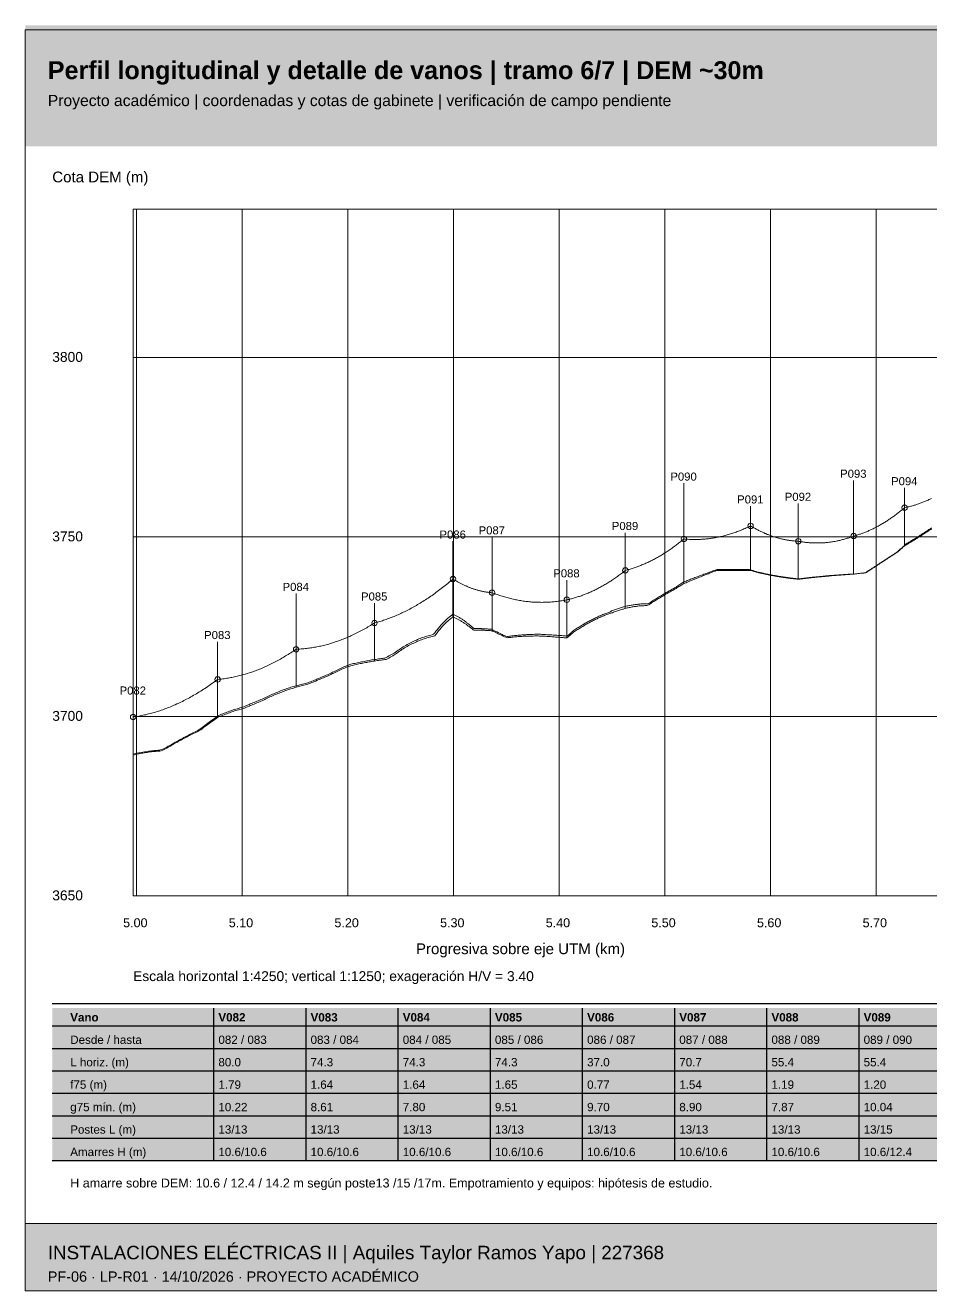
# Paper-space layout 'LP-PF-06' of a CAD drawing. Header units: metres, sheet in millimetres. Extents: x 8 to 412, y 8 to 290.
# Drawn here: x 8 to 209.6, y 8 to 290 of the extents above; entities that cross this region are included whole.
import ezdxf

# ---------------------------------------------------------------- set-up
doc = ezdxf.new("R2010")
doc.units = ezdxf.units.M
for name, color, linetype, lineweight, true_color in [('DETALLE', 7, 'Continuous', 13, 0x33434d), ('PERFIL_CONDUCTOR', 7, 'Continuous', 13, 0xc53643), ('PERFIL_TERRENO', 7, 'Continuous', 13, 0x976f49), ('PF_COTA', 7, 'Continuous', 0, 0x367db4), ('PF_EJE_DEM', 7, 'Continuous', 0, 0x53856e), ('PF_GRID', 7, 'Continuous', 0, 0xdee6ea), ('ROTULO', 7, 'Continuous', 13, 0x18364a)]:
    doc.layers.add(name, color=color, linetype=linetype, lineweight=lineweight, true_color=true_color)
doc.layers.add('PRESENTACION', color=7, linetype='Continuous')
doc.styles.add('Arial', font='arial.ttf')
doc.styles.add('Arial-Bold', font='arialbd.ttf')

psp = doc.layouts.new('LP-PF-06')

# ---------------------------------------------------------------- hatches: boundary and pattern name
at = {"layer": 'PRESENTACION', "true_color": 0xeef4f7}
for points in [[(8, 263), (412, 263), (412, 290), (8, 290)], [(8, 8), (412, 8), (412, 23), (8, 23)]]:
    psp.add_hatch(color=7, dxfattribs=at).paths.add_polyline_path(points)
at = {"layer": 'PRESENTACION', "true_color": 0x287d89}
psp.add_hatch(color=137, dxfattribs=at).paths.add_polyline_path([(8, 263), (11, 263), (11, 290), (8, 290)])
at = {"layer": 'PRESENTACION', "true_color": 0xe6eef2}
psp.add_hatch(color=7, dxfattribs=at).paths.add_polyline_path([(14, 64), (404, 64), (404, 71), (14, 71)])
at = {"layer": 'PRESENTACION', "true_color": 0xfff1d8}
psp.add_hatch(color=7, dxfattribs=at).paths.add_polyline_path([(91.06, 37), (111.59, 37), (111.59, 71), (91.06, 71)])
at = {"layer": 'PRESENTACION', "true_color": 0xf6f8fa}
psp.add_hatch(color=7, dxfattribs=at).paths.add_polyline_path([(14, 37), (404, 37), (404, 64), (14, 64)])

# ---------------------------------------------------------------- linework, layer by layer
at = {"layer": 'DETALLE'}
for p, q in [((203.83, 174.02), (203.83, 182.5)), ((169.54, 168.52), (169.54, 178.44)), ((154.67, 165.61), (154.67, 175.53)), ((180.15, 166.55), (180.15, 175.03)), ((192.48, 167.69), (192.48, 176.17)), ((103.25, 158.13), (103.25, 166.61)), ((141.63, 160.04), (141.63, 168.52)), ((111.96, 155.07), (111.96, 163.55)), ((128.59, 153.49), (128.59, 161.97)), ((85.77, 148.33), (85.77, 156.81)), ((68.3, 142.47), (68.3, 150.95)), ((50.83, 135.74), (50.83, 144.22)), ((32, 127.37), (32, 135.85))]:
    psp.add_line(p, q, dxfattribs=at)
psp.add_lwpolyline([(32, 96), (284, 96), (284, 249), (32, 249)], close=True, dxfattribs=at)
for centre in [(203.83, 182.5), (169.54, 178.44), (154.67, 175.53), (180.15, 175.03), (192.48, 176.17), (103.25, 166.61), (141.63, 168.52), (111.96, 163.55), (128.59, 161.97), (85.77, 156.81), (68.3, 150.95), (50.83, 144.22), (32, 135.85)]:
    psp.add_circle(centre, 0.6, dxfattribs=at)
at = {"layer": 'PERFIL_CONDUCTOR'}
for points in [[(203.83, 182.5), (204.02, 182.54), (204.22, 182.58), (204.41, 182.62), (204.61, 182.67), (204.8, 182.71), (204.99, 182.76), (205.19, 182.81), (205.38, 182.87), (205.57, 182.92), (205.77, 182.98), (205.96, 183.03), (206.15, 183.09), (206.35, 183.16), (206.54, 183.22), (206.73, 183.28), (206.93, 183.35), (207.12, 183.42), (207.32, 183.49), (207.51, 183.56), (207.7, 183.64), (207.9, 183.71), (208.09, 183.79), (208.28, 183.87), (208.48, 183.96), (208.67, 184.04), (208.86, 184.12), (209.06, 184.21), (209.25, 184.3), (209.44, 184.39), (209.64, 184.49), (209.83, 184.58)], [(192.48, 176.17), (192.67, 176.22), (192.86, 176.27), (193.04, 176.33), (193.23, 176.39), (193.42, 176.45), (193.61, 176.51), (193.8, 176.57), (193.99, 176.63), (194.18, 176.7), (194.37, 176.77), (194.56, 176.84), (194.75, 176.91), (194.94, 176.98), (195.13, 177.06), (195.32, 177.13), (195.5, 177.21), (195.69, 177.29), (195.88, 177.38), (196.07, 177.46), (196.26, 177.55), (196.45, 177.64), (196.64, 177.73), (196.83, 177.82), (197.02, 177.91), (197.21, 178.01), (197.4, 178.1), (197.59, 178.2), (197.78, 178.3), (197.96, 178.41), (198.15, 178.51), (198.34, 178.62), (198.53, 178.72), (198.72, 178.83), (198.91, 178.95), (199.1, 179.06), (199.29, 179.17), (199.48, 179.29), (199.67, 179.41), (199.86, 179.53), (200.05, 179.66), (200.24, 179.78), (200.42, 179.91), (200.61, 180.03), (200.8, 180.16), (200.99, 180.3), (201.18, 180.43), (201.37, 180.57), (201.56, 180.7), (201.75, 180.84), (201.94, 180.98), (202.13, 181.13), (202.32, 181.27), (202.51, 181.42), (202.7, 181.57), (202.88, 181.72), (203.07, 181.87), (203.26, 182.03), (203.45, 182.18), (203.64, 182.34), (203.83, 182.5)], [(154.67, 175.53), (154.91, 175.5), (155.16, 175.48), (155.41, 175.47), (155.66, 175.45), (155.9, 175.44), (156.15, 175.43), (156.4, 175.42), (156.65, 175.41), (156.9, 175.41), (157.14, 175.41), (157.39, 175.41), (157.64, 175.41), (157.89, 175.42), (158.14, 175.43), (158.38, 175.44), (158.63, 175.45), (158.88, 175.47), (159.13, 175.49), (159.38, 175.51), (159.62, 175.53), (159.87, 175.56), (160.12, 175.59), (160.37, 175.62), (160.62, 175.65), (160.86, 175.68), (161.11, 175.72), (161.36, 175.76), (161.61, 175.8), (161.85, 175.85), (162.1, 175.9), (162.35, 175.95), (162.6, 176), (162.85, 176.05), (163.09, 176.11), (163.34, 176.17), (163.59, 176.23), (163.84, 176.3), (164.09, 176.36), (164.33, 176.43), (164.58, 176.5), (164.83, 176.58), (165.08, 176.65), (165.33, 176.73), (165.57, 176.81), (165.82, 176.9), (166.07, 176.98), (166.32, 177.07), (166.57, 177.16), (166.81, 177.26), (167.06, 177.35), (167.31, 177.45), (167.56, 177.55), (167.8, 177.65), (168.05, 177.76), (168.3, 177.87), (168.55, 177.98), (168.8, 178.09), (169.04, 178.21), (169.29, 178.32), (169.54, 178.44)], [(169.54, 178.44), (169.72, 178.34), (169.89, 178.23), (170.07, 178.13), (170.25, 178.03), (170.42, 177.93), (170.6, 177.83), (170.78, 177.73), (170.95, 177.64), (171.13, 177.55), (171.31, 177.45), (171.49, 177.36), (171.66, 177.28), (171.84, 177.19), (172.02, 177.11), (172.19, 177.02), (172.37, 176.94), (172.55, 176.86), (172.72, 176.78), (172.9, 176.71), (173.08, 176.63), (173.25, 176.56), (173.43, 176.49), (173.61, 176.42), (173.78, 176.35), (173.96, 176.29), (174.14, 176.22), (174.31, 176.16), (174.49, 176.1), (174.67, 176.04), (174.84, 175.98), (175.02, 175.93), (175.2, 175.87), (175.38, 175.82), (175.55, 175.77), (175.73, 175.72), (175.91, 175.67), (176.08, 175.62), (176.26, 175.58), (176.44, 175.54), (176.61, 175.5), (176.79, 175.46), (176.97, 175.42), (177.14, 175.38), (177.32, 175.35), (177.5, 175.32), (177.67, 175.29), (177.85, 175.26), (178.03, 175.23), (178.2, 175.2), (178.38, 175.18), (178.56, 175.16), (178.73, 175.14), (178.91, 175.12), (179.09, 175.1), (179.27, 175.08), (179.44, 175.07), (179.62, 175.06), (179.8, 175.05), (179.97, 175.04), (180.15, 175.03)], [(141.63, 168.52), (141.85, 168.57), (142.06, 168.63), (142.28, 168.69), (142.5, 168.75), (142.71, 168.81), (142.93, 168.88), (143.15, 168.94), (143.37, 169.01), (143.58, 169.08), (143.8, 169.16), (144.02, 169.23), (144.24, 169.31), (144.45, 169.39), (144.67, 169.47), (144.89, 169.55), (145.1, 169.64), (145.32, 169.73), (145.54, 169.82), (145.76, 169.91), (145.97, 170), (146.19, 170.1), (146.41, 170.2), (146.63, 170.3), (146.84, 170.4), (147.06, 170.51), (147.28, 170.62), (147.49, 170.72), (147.71, 170.84), (147.93, 170.95), (148.15, 171.06), (148.36, 171.18), (148.58, 171.3), (148.8, 171.42), (149.02, 171.55), (149.23, 171.67), (149.45, 171.8), (149.67, 171.93), (149.89, 172.07), (150.1, 172.2), (150.32, 172.34), (150.54, 172.48), (150.75, 172.62), (150.97, 172.76), (151.19, 172.91), (151.41, 173.05), (151.62, 173.2), (151.84, 173.36), (152.06, 173.51), (152.28, 173.67), (152.49, 173.82), (152.71, 173.98), (152.93, 174.15), (153.14, 174.31), (153.36, 174.48), (153.58, 174.65), (153.8, 174.82), (154.01, 174.99), (154.23, 175.17), (154.45, 175.35), (154.67, 175.53)], [(180.15, 175.03), (180.35, 174.99), (180.56, 174.95), (180.77, 174.92), (180.97, 174.89), (181.18, 174.86), (181.38, 174.83), (181.59, 174.8), (181.79, 174.77), (182, 174.75), (182.2, 174.73), (182.41, 174.71), (182.61, 174.69), (182.82, 174.68), (183.03, 174.66), (183.23, 174.65), (183.44, 174.64), (183.64, 174.64), (183.85, 174.63), (184.05, 174.63), (184.26, 174.63), (184.46, 174.63), (184.67, 174.63), (184.87, 174.63), (185.08, 174.64), (185.29, 174.65), (185.49, 174.66), (185.7, 174.67), (185.9, 174.68), (186.11, 174.7), (186.31, 174.72), (186.52, 174.74), (186.72, 174.76), (186.93, 174.78), (187.13, 174.81), (187.34, 174.84), (187.55, 174.87), (187.75, 174.9), (187.96, 174.93), (188.16, 174.97), (188.37, 175), (188.57, 175.04), (188.78, 175.09), (188.98, 175.13), (189.19, 175.18), (189.39, 175.22), (189.6, 175.27), (189.81, 175.32), (190.01, 175.38), (190.22, 175.43), (190.42, 175.49), (190.63, 175.55), (190.83, 175.61), (191.04, 175.67), (191.24, 175.74), (191.45, 175.8), (191.65, 175.87), (191.86, 175.94), (192.07, 176.02), (192.27, 176.09), (192.48, 176.17)], [(85.77, 156.81), (86.06, 156.89), (86.36, 156.97), (86.65, 157.05), (86.94, 157.14), (87.23, 157.22), (87.52, 157.32), (87.81, 157.41), (88.1, 157.51), (88.39, 157.61), (88.69, 157.71), (88.98, 157.82), (89.27, 157.93), (89.56, 158.04), (89.85, 158.15), (90.14, 158.27), (90.43, 158.39), (90.72, 158.52), (91.02, 158.64), (91.31, 158.77), (91.6, 158.9), (91.89, 159.04), (92.18, 159.18), (92.47, 159.32), (92.76, 159.46), (93.05, 159.61), (93.34, 159.76), (93.64, 159.91), (93.93, 160.07), (94.22, 160.23), (94.51, 160.39), (94.8, 160.55), (95.09, 160.72), (95.38, 160.89), (95.67, 161.07), (95.97, 161.24), (96.26, 161.42), (96.55, 161.6), (96.84, 161.79), (97.13, 161.98), (97.42, 162.17), (97.71, 162.36), (98, 162.56), (98.3, 162.76), (98.59, 162.96), (98.88, 163.17), (99.17, 163.38), (99.46, 163.59), (99.75, 163.8), (100.04, 164.02), (100.33, 164.24), (100.63, 164.47), (100.92, 164.69), (101.21, 164.92), (101.5, 165.15), (101.79, 165.39), (102.08, 165.63), (102.37, 165.87), (102.66, 166.12), (102.96, 166.36), (103.25, 166.61)], [(103.25, 166.61), (103.39, 166.52), (103.54, 166.43), (103.68, 166.34), (103.83, 166.26), (103.97, 166.17), (104.12, 166.09), (104.26, 166), (104.41, 165.92), (104.55, 165.84), (104.7, 165.76), (104.84, 165.68), (104.99, 165.61), (105.13, 165.53), (105.28, 165.46), (105.42, 165.39), (105.57, 165.32), (105.71, 165.25), (105.86, 165.18), (106, 165.11), (106.15, 165.05), (106.3, 164.98), (106.44, 164.92), (106.59, 164.86), (106.73, 164.8), (106.88, 164.74), (107.02, 164.68), (107.17, 164.63), (107.31, 164.57), (107.46, 164.52), (107.6, 164.47), (107.75, 164.42), (107.89, 164.37), (108.04, 164.32), (108.18, 164.28), (108.33, 164.23), (108.47, 164.19), (108.62, 164.15), (108.76, 164.11), (108.91, 164.07), (109.05, 164.03), (109.2, 163.99), (109.34, 163.96), (109.49, 163.92), (109.63, 163.89), (109.78, 163.86), (109.92, 163.83), (110.07, 163.8), (110.21, 163.77), (110.36, 163.75), (110.51, 163.72), (110.65, 163.7), (110.8, 163.68), (110.94, 163.66), (111.09, 163.64), (111.23, 163.62), (111.38, 163.61), (111.52, 163.59), (111.67, 163.58), (111.81, 163.56), (111.96, 163.55)], [(128.59, 161.97), (128.81, 162.01), (129.03, 162.06), (129.24, 162.11), (129.46, 162.17), (129.68, 162.22), (129.89, 162.28), (130.11, 162.34), (130.33, 162.4), (130.55, 162.46), (130.76, 162.53), (130.98, 162.6), (131.2, 162.67), (131.42, 162.74), (131.63, 162.81), (131.85, 162.89), (132.07, 162.97), (132.28, 163.05), (132.5, 163.13), (132.72, 163.22), (132.94, 163.3), (133.15, 163.39), (133.37, 163.48), (133.59, 163.58), (133.81, 163.67), (134.02, 163.77), (134.24, 163.87), (134.46, 163.97), (134.68, 164.07), (134.89, 164.18), (135.11, 164.29), (135.33, 164.4), (135.54, 164.51), (135.76, 164.62), (135.98, 164.74), (136.2, 164.86), (136.41, 164.98), (136.63, 165.1), (136.85, 165.23), (137.07, 165.36), (137.28, 165.48), (137.5, 165.62), (137.72, 165.75), (137.93, 165.88), (138.15, 166.02), (138.37, 166.16), (138.59, 166.3), (138.8, 166.45), (139.02, 166.6), (139.24, 166.74), (139.46, 166.89), (139.67, 167.05), (139.89, 167.2), (140.11, 167.36), (140.32, 167.52), (140.54, 167.68), (140.76, 167.84), (140.98, 168.01), (141.19, 168.18), (141.41, 168.35), (141.63, 168.52)], [(111.96, 163.55), (112.23, 163.45), (112.51, 163.34), (112.79, 163.24), (113.07, 163.14), (113.34, 163.05), (113.62, 162.95), (113.9, 162.86), (114.17, 162.77), (114.45, 162.69), (114.73, 162.61), (115.01, 162.53), (115.28, 162.45), (115.56, 162.38), (115.84, 162.3), (116.12, 162.24), (116.39, 162.17), (116.67, 162.11), (116.95, 162.05), (117.22, 161.99), (117.5, 161.93), (117.78, 161.88), (118.06, 161.83), (118.33, 161.78), (118.61, 161.74), (118.89, 161.7), (119.16, 161.66), (119.44, 161.62), (119.72, 161.59), (120, 161.56), (120.27, 161.53), (120.55, 161.51), (120.83, 161.48), (121.11, 161.47), (121.38, 161.45), (121.66, 161.43), (121.94, 161.42), (122.21, 161.41), (122.49, 161.41), (122.77, 161.41), (123.05, 161.4), (123.32, 161.41), (123.6, 161.41), (123.88, 161.42), (124.16, 161.43), (124.43, 161.44), (124.71, 161.46), (124.99, 161.48), (125.26, 161.5), (125.54, 161.52), (125.82, 161.55), (126.1, 161.58), (126.37, 161.61), (126.65, 161.65), (126.93, 161.68), (127.2, 161.72), (127.48, 161.77), (127.76, 161.81), (128.04, 161.86), (128.31, 161.91), (128.59, 161.97)], [(68.3, 150.95), (68.59, 150.96), (68.88, 150.98), (69.17, 151), (69.46, 151.02), (69.76, 151.04), (70.05, 151.07), (70.34, 151.1), (70.63, 151.13), (70.92, 151.16), (71.21, 151.2), (71.5, 151.24), (71.79, 151.28), (72.09, 151.33), (72.38, 151.38), (72.67, 151.43), (72.96, 151.49), (73.25, 151.55), (73.54, 151.61), (73.83, 151.67), (74.12, 151.74), (74.42, 151.81), (74.71, 151.88), (75, 151.96), (75.29, 152.04), (75.58, 152.12), (75.87, 152.2), (76.16, 152.29), (76.45, 152.38), (76.74, 152.47), (77.04, 152.57), (77.33, 152.67), (77.62, 152.77), (77.91, 152.87), (78.2, 152.98), (78.49, 153.09), (78.78, 153.21), (79.07, 153.32), (79.37, 153.44), (79.66, 153.56), (79.95, 153.69), (80.24, 153.82), (80.53, 153.95), (80.82, 154.08), (81.11, 154.22), (81.4, 154.36), (81.7, 154.5), (81.99, 154.65), (82.28, 154.8), (82.57, 154.95), (82.86, 155.1), (83.15, 155.26), (83.44, 155.42), (83.73, 155.58), (84.03, 155.75), (84.32, 155.92), (84.61, 156.09), (84.9, 156.27), (85.19, 156.45), (85.48, 156.63), (85.77, 156.81)], [(50.83, 144.22), (51.12, 144.25), (51.41, 144.28), (51.7, 144.31), (51.99, 144.35), (52.28, 144.38), (52.57, 144.43), (52.86, 144.47), (53.16, 144.52), (53.45, 144.57), (53.74, 144.62), (54.03, 144.67), (54.32, 144.73), (54.61, 144.79), (54.9, 144.86), (55.19, 144.92), (55.49, 144.99), (55.78, 145.07), (56.07, 145.14), (56.36, 145.22), (56.65, 145.3), (56.94, 145.38), (57.23, 145.47), (57.52, 145.56), (57.82, 145.66), (58.11, 145.75), (58.4, 145.85), (58.69, 145.95), (58.98, 146.06), (59.27, 146.16), (59.56, 146.27), (59.85, 146.39), (60.14, 146.5), (60.44, 146.62), (60.73, 146.75), (61.02, 146.87), (61.31, 147), (61.6, 147.13), (61.89, 147.26), (62.18, 147.4), (62.47, 147.54), (62.77, 147.68), (63.06, 147.83), (63.35, 147.98), (63.64, 148.13), (63.93, 148.28), (64.22, 148.44), (64.51, 148.6), (64.8, 148.76), (65.1, 148.93), (65.39, 149.1), (65.68, 149.27), (65.97, 149.45), (66.26, 149.62), (66.55, 149.8), (66.84, 149.99), (67.13, 150.17), (67.43, 150.36), (67.72, 150.56), (68.01, 150.75), (68.3, 150.95)], [(32, 135.85), (32.31, 135.89), (32.63, 135.94), (32.94, 135.99), (33.26, 136.05), (33.57, 136.11), (33.88, 136.17), (34.2, 136.23), (34.51, 136.3), (34.82, 136.37), (35.14, 136.45), (35.45, 136.53), (35.77, 136.61), (36.08, 136.69), (36.39, 136.78), (36.71, 136.87), (37.02, 136.96), (37.33, 137.06), (37.65, 137.16), (37.96, 137.26), (38.28, 137.37), (38.59, 137.48), (38.9, 137.59), (39.22, 137.71), (39.53, 137.82), (39.84, 137.95), (40.16, 138.07), (40.47, 138.2), (40.79, 138.33), (41.1, 138.47), (41.41, 138.6), (41.73, 138.75), (42.04, 138.89), (42.35, 139.04), (42.67, 139.19), (42.98, 139.34), (43.3, 139.5), (43.61, 139.66), (43.92, 139.82), (44.24, 139.99), (44.55, 140.16), (44.86, 140.33), (45.18, 140.51), (45.49, 140.69), (45.81, 140.87), (46.12, 141.05), (46.43, 141.24), (46.75, 141.44), (47.06, 141.63), (47.37, 141.83), (47.69, 142.03), (48, 142.24), (48.32, 142.44), (48.63, 142.66), (48.94, 142.87), (49.26, 143.09), (49.57, 143.31), (49.88, 143.53), (50.2, 143.76), (50.51, 143.99), (50.83, 144.22)]]:
    psp.add_lwpolyline(points, dxfattribs=at)
at = {"layer": 'PERFIL_TERRENO'}
for points in [[(203.83, 174.23), (204.02, 174.34), (204.22, 174.45), (204.41, 174.57), (204.61, 174.68), (204.8, 174.8), (204.99, 174.91), (205.19, 175.03), (205.38, 175.15), (205.57, 175.26), (205.77, 175.38), (205.96, 175.5), (206.15, 175.62), (206.35, 175.74), (206.54, 175.86), (206.73, 175.98), (206.93, 176.1), (207.12, 176.22), (207.32, 176.35), (207.51, 176.47), (207.7, 176.6), (207.9, 176.72), (208.09, 176.84), (208.28, 176.97), (208.48, 177.1), (208.67, 177.22), (208.86, 177.35), (209.06, 177.48), (209.25, 177.61), (209.44, 177.74), (209.64, 177.87), (209.83, 178)], [(192.48, 167.7), (192.67, 167.72), (192.86, 167.74), (193.04, 167.76), (193.23, 167.78), (193.42, 167.8), (193.61, 167.83), (193.8, 167.85), (193.99, 167.87), (194.18, 167.89), (194.37, 167.91), (194.56, 167.94), (194.75, 167.96), (194.94, 167.98), (195.13, 168.01), (195.32, 168.13), (195.5, 168.26), (195.69, 168.39), (195.88, 168.51), (196.07, 168.63), (196.26, 168.76), (196.45, 168.88), (196.64, 169), (196.83, 169.13), (197.02, 169.25), (197.21, 169.38), (197.4, 169.5), (197.59, 169.62), (197.78, 169.75), (197.96, 169.87), (198.15, 169.99), (198.34, 170.12), (198.53, 170.24), (198.72, 170.36), (198.91, 170.49), (199.1, 170.61), (199.29, 170.74), (199.48, 170.86), (199.67, 170.98), (199.86, 171.11), (200.05, 171.23), (200.24, 171.35), (200.42, 171.48), (200.61, 171.6), (200.8, 171.73), (200.99, 171.85), (201.18, 171.97), (201.37, 172.1), (201.56, 172.22), (201.75, 172.34), (201.94, 172.47), (202.13, 172.59), (202.32, 172.73), (202.51, 172.9), (202.7, 173.07), (202.88, 173.24), (203.07, 173.41), (203.26, 173.58), (203.45, 173.75), (203.64, 173.92), (203.83, 174.09)], [(154.67, 165.99), (154.91, 166.05), (155.16, 166.15), (155.41, 166.25), (155.66, 166.34), (155.9, 166.44), (156.15, 166.54), (156.4, 166.63), (156.65, 166.73), (156.9, 166.82), (157.14, 166.92), (157.39, 167.01), (157.64, 167.11), (157.89, 167.2), (158.14, 167.29), (158.38, 167.39), (158.63, 167.48), (158.88, 167.57), (159.13, 167.67), (159.38, 167.76), (159.62, 167.85), (159.87, 167.94), (160.12, 168.03), (160.37, 168.13), (160.62, 168.22), (160.86, 168.31), (161.11, 168.4), (161.36, 168.49), (161.61, 168.58), (161.85, 168.67), (162.1, 168.71), (162.35, 168.71), (162.6, 168.71), (162.85, 168.71), (163.09, 168.71), (163.34, 168.71), (163.59, 168.71), (163.84, 168.71), (164.09, 168.71), (164.33, 168.71), (164.58, 168.71), (164.83, 168.71), (165.08, 168.71), (165.33, 168.71), (165.57, 168.71), (165.82, 168.71), (166.07, 168.71), (166.32, 168.71), (166.57, 168.71), (166.81, 168.7), (167.06, 168.7), (167.31, 168.7), (167.56, 168.7), (167.8, 168.7), (168.05, 168.7), (168.3, 168.7), (168.55, 168.7), (168.8, 168.7), (169.04, 168.69), (169.29, 168.69), (169.54, 168.68)], [(169.54, 168.65), (169.72, 168.59), (169.89, 168.53), (170.07, 168.47), (170.25, 168.42), (170.42, 168.36), (170.6, 168.31), (170.78, 168.26), (170.95, 168.21), (171.13, 168.16), (171.31, 168.12), (171.49, 168.07), (171.66, 168.03), (171.84, 167.98), (172.02, 167.95), (172.19, 167.91), (172.37, 167.87), (172.55, 167.83), (172.72, 167.79), (172.9, 167.76), (173.08, 167.72), (173.25, 167.69), (173.43, 167.65), (173.61, 167.62), (173.78, 167.58), (173.96, 167.55), (174.14, 167.51), (174.31, 167.48), (174.49, 167.45), (174.67, 167.41), (174.84, 167.38), (175.02, 167.35), (175.2, 167.32), (175.38, 167.29), (175.55, 167.26), (175.73, 167.23), (175.91, 167.2), (176.08, 167.17), (176.26, 167.14), (176.44, 167.12), (176.61, 167.09), (176.79, 167.06), (176.97, 167.04), (177.14, 167.01), (177.32, 166.98), (177.5, 166.96), (177.67, 166.93), (177.85, 166.91), (178.03, 166.89), (178.2, 166.86), (178.38, 166.84), (178.56, 166.82), (178.73, 166.8), (178.91, 166.77), (179.09, 166.75), (179.27, 166.73), (179.44, 166.71), (179.62, 166.69), (179.8, 166.67), (179.97, 166.65), (180.15, 166.63)], [(180.15, 166.63), (180.35, 166.66), (180.56, 166.68), (180.77, 166.71), (180.97, 166.73), (181.18, 166.75), (181.38, 166.78), (181.59, 166.8), (181.79, 166.82), (182, 166.85), (182.2, 166.87), (182.41, 166.89), (182.61, 166.91), (182.82, 166.94), (183.03, 166.96), (183.23, 166.98), (183.44, 167), (183.64, 167.02), (183.85, 167.04), (184.05, 167.06), (184.26, 167.08), (184.46, 167.1), (184.67, 167.12), (184.87, 167.14), (185.08, 167.16), (185.29, 167.18), (185.49, 167.2), (185.7, 167.22), (185.9, 167.24), (186.11, 167.26), (186.31, 167.28), (186.52, 167.29), (186.72, 167.31), (186.93, 167.33), (187.13, 167.35), (187.34, 167.36), (187.55, 167.38), (187.75, 167.4), (187.96, 167.41), (188.16, 167.43), (188.37, 167.45), (188.57, 167.46), (188.78, 167.48), (188.98, 167.49), (189.19, 167.51), (189.39, 167.52), (189.6, 167.54), (189.81, 167.55), (190.01, 167.57), (190.22, 167.58), (190.42, 167.59), (190.63, 167.61), (190.83, 167.62), (191.04, 167.63), (191.24, 167.65), (191.45, 167.66), (191.65, 167.67), (191.86, 167.69), (192.07, 167.7), (192.27, 167.71), (192.48, 167.72)], [(141.63, 160.49), (141.85, 160.54), (142.06, 160.59), (142.28, 160.64), (142.5, 160.69), (142.71, 160.73), (142.93, 160.77), (143.15, 160.81), (143.37, 160.84), (143.58, 160.88), (143.8, 160.91), (144.02, 160.94), (144.24, 160.96), (144.45, 160.99), (144.67, 161.01), (144.89, 161.02), (145.1, 161.04), (145.32, 161.05), (145.54, 161.06), (145.76, 161.07), (145.97, 161.08), (146.19, 161.08), (146.41, 161.08), (146.63, 161.08), (146.84, 161.18), (147.06, 161.32), (147.28, 161.46), (147.49, 161.6), (147.71, 161.73), (147.93, 161.87), (148.15, 162), (148.36, 162.14), (148.58, 162.27), (148.8, 162.4), (149.02, 162.53), (149.23, 162.67), (149.45, 162.8), (149.67, 162.93), (149.89, 163.06), (150.1, 163.19), (150.32, 163.31), (150.54, 163.44), (150.75, 163.57), (150.97, 163.7), (151.19, 163.82), (151.41, 163.95), (151.62, 164.07), (151.84, 164.2), (152.06, 164.32), (152.28, 164.44), (152.49, 164.57), (152.71, 164.69), (152.93, 164.81), (153.14, 164.96), (153.36, 165.1), (153.58, 165.25), (153.8, 165.39), (154.01, 165.53), (154.23, 165.67), (154.45, 165.81), (154.67, 165.95)], [(85.77, 148.65), (86.06, 148.7), (86.36, 148.74), (86.65, 148.78), (86.94, 148.83), (87.23, 148.87), (87.52, 148.91), (87.81, 148.94), (88.1, 148.98), (88.39, 149.12), (88.69, 149.29), (88.98, 149.46), (89.27, 149.62), (89.56, 149.78), (89.85, 149.94), (90.14, 150.09), (90.43, 150.29), (90.72, 150.5), (91.02, 150.71), (91.31, 150.91), (91.6, 151.1), (91.89, 151.29), (92.18, 151.47), (92.47, 151.65), (92.76, 151.82), (93.05, 151.99), (93.34, 152.15), (93.64, 152.31), (93.93, 152.46), (94.22, 152.6), (94.51, 152.74), (94.8, 152.88), (95.09, 153.01), (95.38, 153.13), (95.67, 153.25), (95.97, 153.37), (96.26, 153.48), (96.55, 153.58), (96.84, 153.68), (97.13, 153.77), (97.42, 153.86), (97.71, 153.94), (98, 154.02), (98.3, 154.09), (98.59, 154.16), (98.88, 154.3), (99.17, 154.63), (99.46, 154.97), (99.75, 155.3), (100.04, 155.67), (100.33, 156.03), (100.63, 156.37), (100.92, 156.7), (101.21, 157.01), (101.5, 157.31), (101.79, 157.59), (102.08, 157.86), (102.37, 158.11), (102.66, 158.34), (102.96, 158.56), (103.25, 158.76)], [(103.25, 158.78), (103.39, 158.71), (103.54, 158.63), (103.68, 158.56), (103.83, 158.48), (103.97, 158.4), (104.12, 158.32), (104.26, 158.24), (104.41, 158.16), (104.55, 158.07), (104.7, 157.99), (104.84, 157.9), (104.99, 157.81), (105.13, 157.72), (105.28, 157.62), (105.42, 157.52), (105.57, 157.43), (105.71, 157.33), (105.86, 157.22), (106, 157.12), (106.15, 157.02), (106.3, 156.91), (106.44, 156.8), (106.59, 156.69), (106.73, 156.58), (106.88, 156.46), (107.02, 156.34), (107.17, 156.23), (107.31, 156.11), (107.46, 155.98), (107.6, 155.86), (107.75, 155.73), (107.89, 155.61), (108.04, 155.56), (108.18, 155.56), (108.33, 155.56), (108.47, 155.56), (108.62, 155.56), (108.76, 155.55), (108.91, 155.55), (109.05, 155.55), (109.2, 155.54), (109.34, 155.54), (109.49, 155.54), (109.63, 155.53), (109.78, 155.53), (109.92, 155.52), (110.07, 155.51), (110.21, 155.51), (110.36, 155.5), (110.51, 155.49), (110.65, 155.48), (110.8, 155.47), (110.94, 155.47), (111.09, 155.46), (111.23, 155.45), (111.38, 155.44), (111.52, 155.42), (111.67, 155.41), (111.81, 155.4), (111.96, 155.39)], [(128.59, 153.83), (128.81, 154.01), (129.03, 154.19), (129.24, 154.37), (129.46, 154.55), (129.68, 154.73), (129.89, 154.92), (130.11, 155.1), (130.33, 155.26), (130.55, 155.41), (130.76, 155.55), (130.98, 155.69), (131.2, 155.83), (131.42, 155.96), (131.63, 156.1), (131.85, 156.23), (132.07, 156.36), (132.28, 156.49), (132.5, 156.61), (132.72, 156.74), (132.94, 156.86), (133.15, 156.98), (133.37, 157.1), (133.59, 157.22), (133.81, 157.33), (134.02, 157.45), (134.24, 157.56), (134.46, 157.67), (134.68, 157.78), (134.89, 157.88), (135.11, 157.99), (135.33, 158.09), (135.54, 158.19), (135.76, 158.29), (135.98, 158.38), (136.2, 158.48), (136.41, 158.57), (136.63, 158.66), (136.85, 158.75), (137.07, 158.84), (137.28, 158.92), (137.5, 159.01), (137.72, 159.09), (137.93, 159.17), (138.15, 159.25), (138.37, 159.38), (138.59, 159.48), (138.8, 159.57), (139.02, 159.66), (139.24, 159.74), (139.46, 159.82), (139.67, 159.9), (139.89, 159.97), (140.11, 160.05), (140.32, 160.12), (140.54, 160.19), (140.76, 160.25), (140.98, 160.31), (141.19, 160.37), (141.41, 160.43), (141.63, 160.49)], [(111.96, 155.35), (112.23, 155.21), (112.51, 155.07), (112.79, 154.93), (113.07, 154.8), (113.34, 154.66), (113.62, 154.52), (113.9, 154.39), (114.17, 154.26), (114.45, 154.12), (114.73, 153.99), (115.01, 153.86), (115.28, 153.77), (115.56, 153.81), (115.84, 153.85), (116.12, 153.88), (116.39, 153.92), (116.67, 153.95), (116.95, 153.98), (117.22, 154.01), (117.5, 154.04), (117.78, 154.07), (118.06, 154.09), (118.33, 154.11), (118.61, 154.14), (118.89, 154.16), (119.16, 154.18), (119.44, 154.19), (119.72, 154.21), (120, 154.23), (120.27, 154.24), (120.55, 154.25), (120.83, 154.26), (121.11, 154.27), (121.38, 154.28), (121.66, 154.28), (121.94, 154.29), (122.21, 154.29), (122.49, 154.29), (122.77, 154.28), (123.05, 154.26), (123.32, 154.25), (123.6, 154.23), (123.88, 154.22), (124.16, 154.2), (124.43, 154.19), (124.71, 154.17), (124.99, 154.15), (125.26, 154.14), (125.54, 154.12), (125.82, 154.1), (126.1, 154.08), (126.37, 154.06), (126.65, 154.04), (126.93, 154.03), (127.2, 154.01), (127.48, 153.99), (127.76, 153.96), (128.04, 153.94), (128.31, 153.92), (128.59, 153.9)], [(68.3, 142.8), (68.59, 142.88), (68.88, 142.96), (69.17, 143.03), (69.46, 143.11), (69.76, 143.18), (70.05, 143.25), (70.34, 143.32), (70.63, 143.39), (70.92, 143.47), (71.21, 143.59), (71.5, 143.7), (71.79, 143.81), (72.09, 143.93), (72.38, 144.04), (72.67, 144.16), (72.96, 144.28), (73.25, 144.4), (73.54, 144.52), (73.83, 144.64), (74.12, 144.77), (74.42, 144.89), (74.71, 145.02), (75, 145.15), (75.29, 145.28), (75.58, 145.41), (75.87, 145.54), (76.16, 145.67), (76.45, 145.81), (76.74, 145.94), (77.04, 146.08), (77.33, 146.22), (77.62, 146.37), (77.91, 146.53), (78.2, 146.68), (78.49, 146.82), (78.78, 146.96), (79.07, 147.08), (79.37, 147.2), (79.66, 147.32), (79.95, 147.42), (80.24, 147.52), (80.53, 147.6), (80.82, 147.67), (81.11, 147.74), (81.4, 147.81), (81.7, 147.87), (81.99, 147.94), (82.28, 148), (82.57, 148.06), (82.86, 148.12), (83.15, 148.18), (83.44, 148.24), (83.73, 148.29), (84.03, 148.35), (84.32, 148.4), (84.61, 148.46), (84.9, 148.51), (85.19, 148.56), (85.48, 148.6), (85.77, 148.65)], [(50.83, 136.06), (51.12, 136.19), (51.41, 136.33), (51.7, 136.45), (51.99, 136.57), (52.28, 136.69), (52.57, 136.8), (52.86, 136.91), (53.16, 137.01), (53.45, 137.12), (53.74, 137.22), (54.03, 137.32), (54.32, 137.42), (54.61, 137.51), (54.9, 137.6), (55.19, 137.69), (55.49, 137.78), (55.78, 137.86), (56.07, 137.94), (56.36, 138.02), (56.65, 138.14), (56.94, 138.27), (57.23, 138.39), (57.52, 138.51), (57.82, 138.63), (58.11, 138.75), (58.4, 138.87), (58.69, 138.99), (58.98, 139.11), (59.27, 139.23), (59.56, 139.35), (59.85, 139.47), (60.14, 139.59), (60.44, 139.72), (60.73, 139.84), (61.02, 139.96), (61.31, 140.09), (61.6, 140.23), (61.89, 140.38), (62.18, 140.52), (62.47, 140.65), (62.77, 140.79), (63.06, 140.92), (63.35, 141.05), (63.64, 141.17), (63.93, 141.29), (64.22, 141.42), (64.51, 141.53), (64.8, 141.65), (65.1, 141.76), (65.39, 141.87), (65.68, 141.98), (65.97, 142.08), (66.26, 142.19), (66.55, 142.28), (66.84, 142.38), (67.13, 142.47), (67.43, 142.55), (67.72, 142.64), (68.01, 142.72), (68.3, 142.8)], [(32, 127.55), (32.31, 127.63), (32.63, 127.7), (32.94, 127.77), (33.26, 127.83), (33.57, 127.9), (33.88, 127.96), (34.2, 128.01), (34.51, 128.07), (34.82, 128.12), (35.14, 128.17), (35.45, 128.21), (35.77, 128.26), (36.08, 128.3), (36.39, 128.33), (36.71, 128.37), (37.02, 128.4), (37.33, 128.42), (37.65, 128.45), (37.96, 128.47), (38.28, 128.59), (38.59, 128.72), (38.9, 128.85), (39.22, 128.98), (39.53, 129.13), (39.84, 129.32), (40.16, 129.5), (40.47, 129.68), (40.79, 129.86), (41.1, 130.04), (41.41, 130.22), (41.73, 130.4), (42.04, 130.57), (42.35, 130.75), (42.67, 130.92), (42.98, 131.09), (43.3, 131.26), (43.61, 131.43), (43.92, 131.59), (44.24, 131.76), (44.55, 131.92), (44.86, 132.08), (45.18, 132.24), (45.49, 132.4), (45.81, 132.56), (46.12, 132.71), (46.43, 132.87), (46.75, 133.04), (47.06, 133.28), (47.37, 133.52), (47.69, 133.75), (48, 133.98), (48.32, 134.22), (48.63, 134.45), (48.94, 134.68), (49.26, 134.9), (49.57, 135.13), (49.88, 135.36), (50.2, 135.58), (50.51, 135.8), (50.83, 136.02)]]:
    psp.add_lwpolyline(points, dxfattribs=at)
at = {"layer": 'PF_COTA'}
for p, q in [((154.67, 175.53), (154.67, 187.93)), ((192.48, 176.17), (192.48, 188.57)), ((203.83, 182.5), (203.83, 186.9)), ((180.15, 175.03), (180.15, 183.43)), ((169.54, 178.44), (169.54, 182.84)), ((103.25, 166.61), (103.25, 175.01)), ((111.96, 163.55), (111.96, 175.95)), ((141.63, 168.52), (141.63, 176.92)), ((128.59, 161.97), (128.59, 166.37)), ((68.3, 150.95), (68.3, 163.35)), ((85.77, 156.81), (85.77, 161.21)), ((50.83, 144.22), (50.83, 152.62)), ((32, 135.85), (32, 140.25))]:
    psp.add_line(p, q, dxfattribs=at)
at = {"layer": 'PF_EJE_DEM'}
for points in [[(203.83, 174.02), (204.02, 174.13), (204.22, 174.25), (204.41, 174.36), (204.61, 174.47), (204.8, 174.59), (204.99, 174.71), (205.19, 174.82), (205.38, 174.94), (205.57, 175.06), (205.77, 175.17), (205.96, 175.29), (206.15, 175.41), (206.35, 175.53), (206.54, 175.65), (206.73, 175.77), (206.93, 175.9), (207.12, 176.02), (207.32, 176.14), (207.51, 176.26), (207.7, 176.39), (207.9, 176.51), (208.09, 176.64), (208.28, 176.76), (208.48, 176.89), (208.67, 177.02), (208.86, 177.14), (209.06, 177.27), (209.25, 177.4), (209.44, 177.53), (209.64, 177.66), (209.83, 177.79)], [(192.48, 167.69), (192.67, 167.71), (192.86, 167.74), (193.04, 167.76), (193.23, 167.78), (193.42, 167.8), (193.61, 167.83), (193.8, 167.85), (193.99, 167.87), (194.18, 167.89), (194.37, 167.91), (194.56, 167.92), (194.75, 167.94), (194.94, 167.96), (195.13, 167.97), (195.32, 168.08), (195.5, 168.2), (195.69, 168.32), (195.88, 168.45), (196.07, 168.57), (196.26, 168.7), (196.45, 168.82), (196.64, 168.94), (196.83, 169.07), (197.02, 169.19), (197.21, 169.31), (197.4, 169.44), (197.59, 169.56), (197.78, 169.68), (197.96, 169.81), (198.15, 169.93), (198.34, 170.06), (198.53, 170.18), (198.72, 170.3), (198.91, 170.43), (199.1, 170.55), (199.29, 170.67), (199.48, 170.8), (199.67, 170.92), (199.86, 171.04), (200.05, 171.17), (200.24, 171.29), (200.42, 171.42), (200.61, 171.54), (200.8, 171.66), (200.99, 171.79), (201.18, 171.91), (201.37, 172.03), (201.56, 172.16), (201.75, 172.28), (201.94, 172.41), (202.13, 172.53), (202.32, 172.65), (202.51, 172.82), (202.7, 172.99), (202.88, 173.16), (203.07, 173.34), (203.26, 173.51), (203.45, 173.68), (203.64, 173.85), (203.83, 174.02)], [(154.67, 165.61), (154.91, 165.68), (155.16, 165.78), (155.41, 165.88), (155.66, 165.99), (155.9, 166.09), (156.15, 166.19), (156.4, 166.29), (156.65, 166.4), (156.9, 166.5), (157.14, 166.6), (157.39, 166.7), (157.64, 166.8), (157.89, 166.9), (158.14, 167), (158.38, 167.1), (158.63, 167.2), (158.88, 167.3), (159.13, 167.4), (159.38, 167.5), (159.62, 167.6), (159.87, 167.7), (160.12, 167.79), (160.37, 167.89), (160.62, 167.99), (160.86, 168.09), (161.11, 168.18), (161.36, 168.28), (161.61, 168.38), (161.85, 168.47), (162.1, 168.52), (162.35, 168.52), (162.6, 168.52), (162.85, 168.53), (163.09, 168.53), (163.34, 168.53), (163.59, 168.53), (163.84, 168.53), (164.09, 168.53), (164.33, 168.53), (164.58, 168.53), (164.83, 168.53), (165.08, 168.53), (165.33, 168.53), (165.57, 168.53), (165.82, 168.53), (166.07, 168.53), (166.32, 168.53), (166.57, 168.53), (166.81, 168.53), (167.06, 168.53), (167.31, 168.53), (167.56, 168.53), (167.8, 168.53), (168.05, 168.53), (168.3, 168.53), (168.55, 168.53), (168.8, 168.53), (169.04, 168.53), (169.29, 168.53), (169.54, 168.52)], [(169.54, 168.52), (169.72, 168.47), (169.89, 168.41), (170.07, 168.35), (170.25, 168.3), (170.42, 168.25), (170.6, 168.2), (170.78, 168.15), (170.95, 168.1), (171.13, 168.05), (171.31, 168), (171.49, 167.96), (171.66, 167.92), (171.84, 167.88), (172.02, 167.85), (172.19, 167.81), (172.37, 167.77), (172.55, 167.73), (172.72, 167.7), (172.9, 167.66), (173.08, 167.62), (173.25, 167.59), (173.43, 167.55), (173.61, 167.52), (173.78, 167.48), (173.96, 167.45), (174.14, 167.42), (174.31, 167.38), (174.49, 167.35), (174.67, 167.32), (174.84, 167.29), (175.02, 167.26), (175.2, 167.23), (175.38, 167.2), (175.55, 167.17), (175.73, 167.14), (175.91, 167.11), (176.08, 167.08), (176.26, 167.05), (176.44, 167.03), (176.61, 167), (176.79, 166.97), (176.97, 166.95), (177.14, 166.92), (177.32, 166.89), (177.5, 166.87), (177.67, 166.85), (177.85, 166.82), (178.03, 166.8), (178.2, 166.78), (178.38, 166.75), (178.56, 166.73), (178.73, 166.71), (178.91, 166.69), (179.09, 166.67), (179.27, 166.65), (179.44, 166.63), (179.62, 166.61), (179.8, 166.59), (179.97, 166.57), (180.15, 166.55)], [(180.15, 166.55), (180.35, 166.58), (180.56, 166.6), (180.77, 166.63), (180.97, 166.65), (181.18, 166.68), (181.38, 166.7), (181.59, 166.72), (181.79, 166.75), (182, 166.77), (182.2, 166.8), (182.41, 166.82), (182.61, 166.84), (182.82, 166.86), (183.03, 166.89), (183.23, 166.91), (183.44, 166.93), (183.64, 166.95), (183.85, 166.97), (184.05, 167), (184.26, 167.02), (184.46, 167.04), (184.67, 167.06), (184.87, 167.08), (185.08, 167.1), (185.29, 167.12), (185.49, 167.14), (185.7, 167.16), (185.9, 167.18), (186.11, 167.2), (186.31, 167.22), (186.52, 167.24), (186.72, 167.26), (186.93, 167.27), (187.13, 167.29), (187.34, 167.31), (187.55, 167.33), (187.75, 167.35), (187.96, 167.36), (188.16, 167.38), (188.37, 167.4), (188.57, 167.41), (188.78, 167.43), (188.98, 167.45), (189.19, 167.46), (189.39, 167.48), (189.6, 167.49), (189.81, 167.51), (190.01, 167.52), (190.22, 167.54), (190.42, 167.55), (190.63, 167.57), (190.83, 167.58), (191.04, 167.6), (191.24, 167.61), (191.45, 167.62), (191.65, 167.64), (191.86, 167.65), (192.07, 167.66), (192.27, 167.68), (192.48, 167.69)], [(141.63, 160.04), (141.85, 160.09), (142.06, 160.15), (142.28, 160.2), (142.5, 160.24), (142.71, 160.29), (142.93, 160.33), (143.15, 160.37), (143.37, 160.41), (143.58, 160.45), (143.8, 160.48), (144.02, 160.51), (144.24, 160.54), (144.45, 160.56), (144.67, 160.59), (144.89, 160.61), (145.1, 160.62), (145.32, 160.64), (145.54, 160.65), (145.76, 160.66), (145.97, 160.67), (146.19, 160.68), (146.41, 160.68), (146.63, 160.74), (146.84, 160.88), (147.06, 161.02), (147.28, 161.16), (147.49, 161.29), (147.71, 161.43), (147.93, 161.57), (148.15, 161.7), (148.36, 161.84), (148.58, 161.97), (148.8, 162.1), (149.02, 162.24), (149.23, 162.37), (149.45, 162.5), (149.67, 162.63), (149.89, 162.76), (150.1, 162.89), (150.32, 163.02), (150.54, 163.15), (150.75, 163.28), (150.97, 163.4), (151.19, 163.53), (151.41, 163.66), (151.62, 163.78), (151.84, 163.91), (152.06, 164.03), (152.28, 164.15), (152.49, 164.28), (152.71, 164.4), (152.93, 164.52), (153.14, 164.64), (153.36, 164.76), (153.58, 164.9), (153.8, 165.04), (154.01, 165.19), (154.23, 165.33), (154.45, 165.47), (154.67, 165.61)], [(85.77, 148.33), (86.06, 148.38), (86.36, 148.42), (86.65, 148.46), (86.94, 148.51), (87.23, 148.55), (87.52, 148.59), (87.81, 148.62), (88.1, 148.66), (88.39, 148.7), (88.69, 148.82), (88.98, 148.99), (89.27, 149.15), (89.56, 149.31), (89.85, 149.47), (90.14, 149.67), (90.43, 149.88), (90.72, 150.09), (91.02, 150.3), (91.31, 150.5), (91.6, 150.69), (91.89, 150.88), (92.18, 151.07), (92.47, 151.24), (92.76, 151.42), (93.05, 151.58), (93.34, 151.75), (93.64, 151.9), (93.93, 152.06), (94.22, 152.2), (94.51, 152.34), (94.8, 152.48), (95.09, 152.61), (95.38, 152.74), (95.67, 152.86), (95.97, 152.97), (96.26, 153.08), (96.55, 153.18), (96.84, 153.28), (97.13, 153.38), (97.42, 153.46), (97.71, 153.55), (98, 153.63), (98.3, 153.7), (98.59, 153.77), (98.88, 153.83), (99.17, 153.94), (99.46, 154.27), (99.75, 154.64), (100.04, 155.02), (100.33, 155.38), (100.63, 155.73), (100.92, 156.06), (101.21, 156.37), (101.5, 156.67), (101.79, 156.95), (102.08, 157.22), (102.37, 157.47), (102.66, 157.71), (102.96, 157.93), (103.25, 158.13)], [(103.25, 158.13), (103.39, 158.07), (103.54, 158), (103.68, 157.94), (103.83, 157.87), (103.97, 157.8), (104.12, 157.72), (104.26, 157.65), (104.41, 157.57), (104.55, 157.49), (104.7, 157.41), (104.84, 157.33), (104.99, 157.25), (105.13, 157.16), (105.28, 157.07), (105.42, 156.98), (105.57, 156.89), (105.71, 156.8), (105.86, 156.71), (106, 156.61), (106.15, 156.51), (106.3, 156.41), (106.44, 156.31), (106.59, 156.2), (106.73, 156.1), (106.88, 155.99), (107.02, 155.88), (107.17, 155.77), (107.31, 155.66), (107.46, 155.54), (107.6, 155.42), (107.75, 155.3), (107.89, 155.2), (108.04, 155.2), (108.18, 155.2), (108.33, 155.2), (108.47, 155.2), (108.62, 155.2), (108.76, 155.2), (108.91, 155.2), (109.05, 155.2), (109.2, 155.2), (109.34, 155.2), (109.49, 155.19), (109.63, 155.19), (109.78, 155.19), (109.92, 155.18), (110.07, 155.18), (110.21, 155.17), (110.36, 155.17), (110.51, 155.16), (110.65, 155.15), (110.8, 155.15), (110.94, 155.14), (111.09, 155.13), (111.23, 155.12), (111.38, 155.11), (111.52, 155.1), (111.67, 155.09), (111.81, 155.08), (111.96, 155.07)], [(128.59, 153.49), (128.81, 153.67), (129.03, 153.85), (129.24, 154.03), (129.46, 154.21), (129.68, 154.39), (129.89, 154.57), (130.11, 154.75), (130.33, 154.89), (130.55, 155.04), (130.76, 155.18), (130.98, 155.32), (131.2, 155.46), (131.42, 155.6), (131.63, 155.74), (131.85, 155.87), (132.07, 156), (132.28, 156.13), (132.5, 156.26), (132.72, 156.39), (132.94, 156.51), (133.15, 156.63), (133.37, 156.75), (133.59, 156.87), (133.81, 156.99), (134.02, 157.1), (134.24, 157.22), (134.46, 157.33), (134.68, 157.44), (134.89, 157.55), (135.11, 157.65), (135.33, 157.76), (135.54, 157.86), (135.76, 157.96), (135.98, 158.06), (136.2, 158.15), (136.41, 158.25), (136.63, 158.34), (136.85, 158.43), (137.07, 158.52), (137.28, 158.61), (137.5, 158.69), (137.72, 158.77), (137.93, 158.86), (138.15, 158.93), (138.37, 159), (138.59, 159.03), (138.8, 159.09), (139.02, 159.18), (139.24, 159.27), (139.46, 159.35), (139.67, 159.43), (139.89, 159.51), (140.11, 159.58), (140.32, 159.65), (140.54, 159.73), (140.76, 159.79), (140.98, 159.86), (141.19, 159.92), (141.41, 159.98), (141.63, 160.04)], [(111.96, 155.07), (112.23, 154.94), (112.51, 154.8), (112.79, 154.66), (113.07, 154.53), (113.34, 154.4), (113.62, 154.26), (113.9, 154.13), (114.17, 154), (114.45, 153.87), (114.73, 153.75), (115.01, 153.62), (115.28, 153.51), (115.56, 153.54), (115.84, 153.57), (116.12, 153.6), (116.39, 153.63), (116.67, 153.66), (116.95, 153.69), (117.22, 153.71), (117.5, 153.74), (117.78, 153.76), (118.06, 153.78), (118.33, 153.8), (118.61, 153.81), (118.89, 153.83), (119.16, 153.85), (119.44, 153.86), (119.72, 153.87), (120, 153.88), (120.27, 153.89), (120.55, 153.9), (120.83, 153.9), (121.11, 153.9), (121.38, 153.91), (121.66, 153.91), (121.94, 153.91), (122.21, 153.91), (122.49, 153.9), (122.77, 153.89), (123.05, 153.88), (123.32, 153.86), (123.6, 153.84), (123.88, 153.83), (124.16, 153.81), (124.43, 153.79), (124.71, 153.77), (124.99, 153.76), (125.26, 153.74), (125.54, 153.72), (125.82, 153.7), (126.1, 153.68), (126.37, 153.66), (126.65, 153.64), (126.93, 153.62), (127.2, 153.6), (127.48, 153.58), (127.76, 153.56), (128.04, 153.53), (128.31, 153.51), (128.59, 153.49)], [(68.3, 142.47), (68.59, 142.55), (68.88, 142.63), (69.17, 142.7), (69.46, 142.78), (69.76, 142.85), (70.05, 142.93), (70.34, 143), (70.63, 143.07), (70.92, 143.18), (71.21, 143.29), (71.5, 143.41), (71.79, 143.52), (72.09, 143.63), (72.38, 143.75), (72.67, 143.87), (72.96, 143.99), (73.25, 144.11), (73.54, 144.23), (73.83, 144.35), (74.12, 144.47), (74.42, 144.6), (74.71, 144.73), (75, 144.85), (75.29, 144.98), (75.58, 145.11), (75.87, 145.25), (76.16, 145.38), (76.45, 145.51), (76.74, 145.65), (77.04, 145.79), (77.33, 145.93), (77.62, 146.07), (77.91, 146.21), (78.2, 146.36), (78.49, 146.51), (78.78, 146.64), (79.07, 146.77), (79.37, 146.89), (79.66, 147.01), (79.95, 147.11), (80.24, 147.21), (80.53, 147.28), (80.82, 147.35), (81.11, 147.42), (81.4, 147.48), (81.7, 147.55), (81.99, 147.61), (82.28, 147.68), (82.57, 147.74), (82.86, 147.8), (83.15, 147.86), (83.44, 147.92), (83.73, 147.97), (84.03, 148.03), (84.32, 148.08), (84.61, 148.13), (84.9, 148.18), (85.19, 148.23), (85.48, 148.28), (85.77, 148.33)], [(50.83, 135.74), (51.12, 135.88), (51.41, 136.01), (51.7, 136.13), (51.99, 136.25), (52.28, 136.36), (52.57, 136.48), (52.86, 136.59), (53.16, 136.69), (53.45, 136.8), (53.74, 136.9), (54.03, 137), (54.32, 137.1), (54.61, 137.19), (54.9, 137.28), (55.19, 137.37), (55.49, 137.46), (55.78, 137.54), (56.07, 137.62), (56.36, 137.7), (56.65, 137.78), (56.94, 137.9), (57.23, 138.02), (57.52, 138.14), (57.82, 138.26), (58.11, 138.38), (58.4, 138.5), (58.69, 138.62), (58.98, 138.74), (59.27, 138.86), (59.56, 138.99), (59.85, 139.11), (60.14, 139.23), (60.44, 139.35), (60.73, 139.47), (61.02, 139.6), (61.31, 139.75), (61.6, 139.89), (61.89, 140.03), (62.18, 140.17), (62.47, 140.31), (62.77, 140.44), (63.06, 140.58), (63.35, 140.7), (63.64, 140.83), (63.93, 140.95), (64.22, 141.08), (64.51, 141.19), (64.8, 141.31), (65.1, 141.42), (65.39, 141.53), (65.68, 141.64), (65.97, 141.74), (66.26, 141.85), (66.55, 141.95), (66.84, 142.04), (67.13, 142.14), (67.43, 142.23), (67.72, 142.31), (68.01, 142.39), (68.3, 142.47)], [(32, 127.37), (32.31, 127.44), (32.63, 127.51), (32.94, 127.58), (33.26, 127.64), (33.57, 127.7), (33.88, 127.76), (34.2, 127.82), (34.51, 127.87), (34.82, 127.92), (35.14, 127.97), (35.45, 128.02), (35.77, 128.06), (36.08, 128.1), (36.39, 128.13), (36.71, 128.16), (37.02, 128.19), (37.33, 128.22), (37.65, 128.24), (37.96, 128.27), (38.28, 128.32), (38.59, 128.45), (38.9, 128.58), (39.22, 128.74), (39.53, 128.93), (39.84, 129.11), (40.16, 129.3), (40.47, 129.48), (40.79, 129.66), (41.1, 129.84), (41.41, 130.01), (41.73, 130.19), (42.04, 130.37), (42.35, 130.54), (42.67, 130.71), (42.98, 130.88), (43.3, 131.05), (43.61, 131.22), (43.92, 131.38), (44.24, 131.55), (44.55, 131.71), (44.86, 131.87), (45.18, 132.03), (45.49, 132.19), (45.81, 132.35), (46.12, 132.5), (46.43, 132.65), (46.75, 132.81), (47.06, 133.01), (47.37, 133.24), (47.69, 133.48), (48, 133.71), (48.32, 133.94), (48.63, 134.17), (48.94, 134.4), (49.26, 134.63), (49.57, 134.86), (49.88, 135.08), (50.2, 135.3), (50.51, 135.52), (50.83, 135.74)]]:
    psp.add_lwpolyline(points, dxfattribs=at)
at = {"layer": 'PF_GRID'}
for p, q in [((32.78, 96), (32.78, 249)), ((56.31, 96), (56.31, 249)), ((79.84, 96), (79.84, 249)), ((103.37, 96), (103.37, 249)), ((126.9, 96), (126.9, 249)), ((150.42, 96), (150.42, 249)), ((173.95, 96), (173.95, 249)), ((197.48, 96), (197.48, 249)), ((32, 216), (284, 216)), ((32, 176), (284, 176)), ((32, 136), (284, 136)), ((32, 96), (284, 96))]:
    psp.add_line(p, q, dxfattribs=at)
at = {"layer": 'PRESENTACION', "color": 254, "true_color": 0xdee6ea}
for p, q in [((14, 72), (404, 72)), ((50, 37), (50, 71)), ((70.53, 37), (70.53, 71)), ((91.06, 37), (91.06, 71)), ((111.59, 37), (111.59, 71)), ((132.12, 37), (132.12, 71)), ((152.65, 37), (152.65, 71)), ((173.18, 37), (173.18, 71)), ((193.71, 37), (193.71, 71)), ((14, 67), (404, 67)), ((14, 62), (404, 62)), ((14, 57), (404, 57)), ((14, 52), (404, 52)), ((14, 47), (404, 47)), ((14, 42), (404, 42)), ((14, 37), (404, 37))]:
    psp.add_line(p, q, dxfattribs=at)
at = {"layer": 'ROTULO'}
psp.add_line((8, 23), (412, 23), dxfattribs=at)
psp.add_lwpolyline([(8, 8), (412, 8), (412, 289), (8, 289)], close=True, dxfattribs=at)

# ---------------------------------------------------------------- texts
at = {"layer": 'ROTULO', "color": 159, "true_color": 0x18364a, "style": 'Arial-Bold'}
psp.add_text('Perfil longitudinal y detalle de vanos | tramo 6/7 | DEM ~30m', height=4, dxfattribs=at).set_placement((13, 278))
at = {"layer": 'ROTULO', "color": 147, "true_color": 0x526b7b, "style": 'Arial'}
psp.add_text('Proyecto académico | coordenadas y cotas de gabinete | verificación de campo pendiente', height=2.5, dxfattribs=at).set_placement((13, 272))
at = {"layer": 'ROTULO'}
for s, height, style, p in [('Cota DEM (m)', 2.4, 'Arial', (14, 255)), ('3800', 2.2, 'Arial', (14, 215)), ('P090', 1.8, 'Arial', (151.67, 188.53)), ('P093', 1.8, 'Arial', (189.48, 189.17)), ('P094', 1.8, 'Arial', (200.83, 187.5)), ('P091', 1.8, 'Arial', (166.54, 183.44)), ('P092', 1.8, 'Arial', (177.15, 184.03)), ('P087', 1.8, 'Arial', (108.96, 176.55)), ('P089', 1.8, 'Arial', (138.63, 177.52)), ('3750', 2.2, 'Arial', (14, 175)), ('P086', 1.8, 'Arial', (100.25, 175.61)), ('P088', 1.8, 'Arial', (125.59, 166.97)), ('P084', 1.8, 'Arial', (65.3, 163.95)), ('P085', 1.8, 'Arial', (82.77, 161.81)), ('P083', 1.8, 'Arial', (47.83, 153.22)), ('P082', 1.8, 'Arial', (29, 140.85)), ('3700', 2.2, 'Arial', (14, 135)), ('3650', 2.2, 'Arial', (14, 95)), ('5.00', 2, 'Arial', (29.78, 89)), ('5.10', 2, 'Arial', (53.31, 89)), ('5.20', 2, 'Arial', (76.84, 89)), ('5.30', 2, 'Arial', (100.37, 89)), ('5.40', 2, 'Arial', (123.9, 89)), ('5.50', 2, 'Arial', (147.42, 89)), ('5.60', 2, 'Arial', (170.95, 89)), ('5.70', 2, 'Arial', (194.48, 89)), ('Progresiva sobre eje UTM (km)', 2.4, 'Arial', (95, 83)), ('Escala horizontal 1:4250; vertical 1:1250; exageración H/V = 3.40', 2.2, 'Arial', (32, 77)), ('Vano', 1.85, 'Arial-Bold', (18, 68)), ('V082', 1.85, 'Arial-Bold', (51, 68)), ('V083', 1.85, 'Arial-Bold', (71.53, 68)), ('V084', 1.85, 'Arial-Bold', (92.06, 68)), ('V085', 1.85, 'Arial-Bold', (112.59, 68)), ('V086', 1.85, 'Arial-Bold', (133.12, 68)), ('V087', 1.85, 'Arial-Bold', (153.65, 68)), ('V088', 1.85, 'Arial-Bold', (174.18, 68)), ('V089', 1.85, 'Arial-Bold', (194.71, 68)), ('Desde / hasta', 1.85, 'Arial', (18, 63)), ('082 / 083', 1.85, 'Arial', (51, 63)), ('083 / 084', 1.85, 'Arial', (71.53, 63)), ('084 / 085', 1.85, 'Arial', (92.06, 63)), ('085 / 086', 1.85, 'Arial', (112.59, 63)), ('086 / 087', 1.85, 'Arial', (133.12, 63)), ('087 / 088', 1.85, 'Arial', (153.65, 63)), ('088 / 089', 1.85, 'Arial', (174.18, 63)), ('089 / 090', 1.85, 'Arial', (194.71, 63)), ('L horiz. (m)', 1.85, 'Arial', (18, 58)), ('80.0', 1.85, 'Arial', (51, 58)), ('74.3', 1.85, 'Arial', (71.53, 58)), ('74.3', 1.85, 'Arial', (92.06, 58)), ('74.3', 1.85, 'Arial', (112.59, 58)), ('37.0', 1.85, 'Arial', (133.12, 58)), ('70.7', 1.85, 'Arial', (153.65, 58)), ('55.4', 1.85, 'Arial', (174.18, 58)), ('55.4', 1.85, 'Arial', (194.71, 58)), ('f75 (m)', 1.85, 'Arial', (18, 53)), ('1.79', 1.85, 'Arial', (51, 53)), ('1.64', 1.85, 'Arial', (71.53, 53)), ('1.64', 1.85, 'Arial', (92.06, 53)), ('1.65', 1.85, 'Arial', (112.59, 53)), ('0.77', 1.85, 'Arial', (133.12, 53)), ('1.54', 1.85, 'Arial', (153.65, 53)), ('1.19', 1.85, 'Arial', (174.18, 53)), ('1.20', 1.85, 'Arial', (194.71, 53)), ('g75 mín. (m)', 1.85, 'Arial', (18, 48)), ('10.22', 1.85, 'Arial', (51, 48)), ('8.61', 1.85, 'Arial', (71.53, 48)), ('7.80', 1.85, 'Arial', (92.06, 48)), ('9.51', 1.85, 'Arial', (112.59, 48)), ('9.70', 1.85, 'Arial', (133.12, 48)), ('8.90', 1.85, 'Arial', (153.65, 48)), ('7.87', 1.85, 'Arial', (174.18, 48)), ('10.04', 1.85, 'Arial', (194.71, 48)), ('Postes L (m)', 1.85, 'Arial', (18, 43)), ('13/13', 1.85, 'Arial', (51, 43)), ('13/13', 1.85, 'Arial', (71.53, 43)), ('13/13', 1.85, 'Arial', (92.06, 43)), ('13/13', 1.85, 'Arial', (112.59, 43)), ('13/13', 1.85, 'Arial', (133.12, 43)), ('13/13', 1.85, 'Arial', (153.65, 43)), ('13/13', 1.85, 'Arial', (174.18, 43)), ('13/15', 1.85, 'Arial', (194.71, 43)), ('Amarres H (m)', 1.85, 'Arial', (18, 38)), ('10.6/10.6', 1.85, 'Arial', (51, 38)), ('10.6/10.6', 1.85, 'Arial', (71.53, 38)), ('10.6/10.6', 1.85, 'Arial', (92.06, 38)), ('10.6/10.6', 1.85, 'Arial', (112.59, 38)), ('10.6/10.6', 1.85, 'Arial', (133.12, 38)), ('10.6/10.6', 1.85, 'Arial', (153.65, 38)), ('10.6/10.6', 1.85, 'Arial', (174.18, 38)), ('10.6/12.4', 1.85, 'Arial', (194.71, 38)), ('H amarre sobre DEM: 10.6 / 12.4 / 14.2 m según poste13 /15 /17m. Empotramiento y equipos: hipótesis de estudio.', 2, 'Arial', (18, 31)), ('INSTALACIONES ELÉCTRICAS II | Aquiles Taylor Ramos Yapo | 227368', 3, 'Arial', (13, 15)), ('PF-06 · LP-R01 · 14/10/2026 · PROYECTO ACADÉMICO', 2.3, 'Arial', (13, 10))]:
    psp.add_text(s, height=height, dxfattribs=dict(at, style=style)).set_placement(p)

doc.saveas('drawing.dxf')
